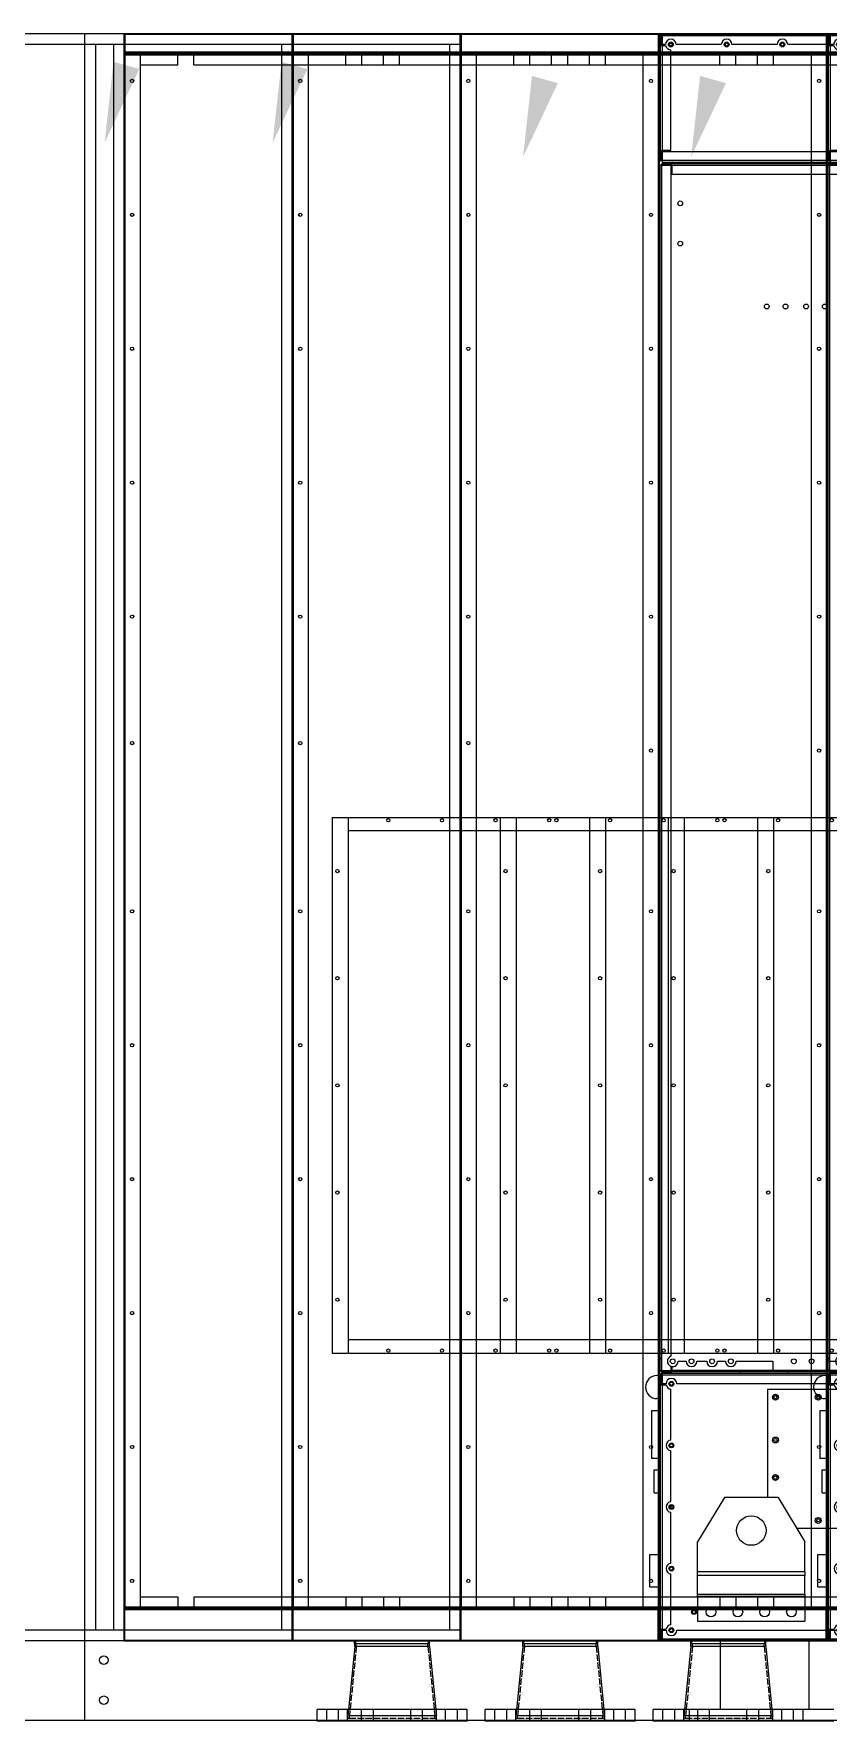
# Model space of a CAD drawing. Header units: millimetres. Extents: x -662372 to 32037, y -140374 to 23117.
# Drawn here: x -655040 to -653558, y -134649 to -131499 of the extents above; entities that cross this region are included whole.
import ezdxf

# ---------------------------------------------------------------- set-up
doc = ezdxf.new("R2010")
doc.units = ezdxf.units.MM
doc.linetypes.add('DASHED', pattern=[15, 12, -3])
doc.linetypes.add('HIDDEN', pattern=[0.375, 0.25, -0.125])
doc.layers.add('냉각탑_dim', color=1, linetype='Continuous')
doc.layers.add('숨은선', color=5, linetype='HIDDEN')

# ---------------------------------------------------------------- blocks, each defined once
blk = doc.blocks.new('A$C42073BE0')
for p, q in [((0, 998), (0, 0)), ((0, 998), (36, 998)), ((36, 998), (36, 0)), ((0, 0), (36, 0))]:
    blk.add_line(p, q)
at = {"layer": '숨은선', "ltscale": 4}
for p, q in [((1.6, 996.4), (34.4, 996.4)), ((1.6, 996.4), (1.6, 0)), ((34.4, 996.4), (34.4, 0)), ((1.6, 1.6), (34.4, 1.6))]:
    blk.add_line(p, q, dxfattribs=at)
blk = doc.blocks.new('1')
at = {"lineweight": 20}
for p, q in [((12222.5, 12904.6), (11522.5, 12904.6)), ((11522.5, 9904.6), (11522.5, 12904.6)), ((12222.5, 12884.6), (11522.5, 12884.6)), ((11542.5, 9924.6), (11542.5, 12884.6)), ((12202.5, 12884.6), (12202.5, 9924.6)), ((12222.5, 12866.6), (12222.5, 9966.6)), ((12222.5, 12866.6), (13220.5, 12866.6)), ((13220.5, 12866.6), (13220.5, 9966.6)), ((12610.5, 11441.6), (12610.5, 10441.6)), ((12610.5, 11441.6), (13120.5, 11441.6)), ((12640.5, 11441.6), (12640.5, 10441.6)), ((13090.5, 11441.6), (13090.5, 10441.6)), ((13120.5, 11441.6), (13120.5, 10441.6)), ((13090.5, 11416.6), (12640.5, 11416.6)), ((13090.5, 10466.6), (12640.5, 10466.6)), ((12610.5, 10441.6), (13120.5, 10441.6)), ((12252.5, 9986.6), (12252.5, 9966.6)), ((13090.5, 9986.6), (13090.5, 9966.6)), ((13190.5, 9986.6), (13190.5, 9966.6)), ((12222.5, 9966.6), (13220.5, 9966.6)), ((12222.5, 9924.6), (11522.5, 9924.6)), ((12222.5, 9904.6), (11522.5, 9904.6)), ((13330.5, 9904.6), (13495.7, 9904.6))]:
    blk.add_line(p, q, dxfattribs=at)
at = {"color": 0, "lineweight": 20}
for p, q in [((13222.5, 12904.6), (12222.5, 12904.6)), ((12222.5, 9904.6), (12222.5, 12904.6)), ((13226.1, 12904.6), (13222.5, 12904.6)), ((11522.5, 9756.3), (11522.5, 9904.6)), ((13226, 9904.6), (12222.5, 9904.6)), ((13226, 9904.6), (13222.5, 9904.6)), ((18822.5, 9756.3), (11522.5, 9756.3))]:
    blk.add_line(p, q, dxfattribs=at)
at = {"color": 7, "lineweight": 20, "ltscale": 0.001111}
for p, q in [((13224.5, 12901.1), (13222.5, 12901.1)), ((13226, 12884.6), (13226, 12882.6)), ((13222.5, 12668.1), (13224.5, 12668.1)), ((13226, 12686.6), (13226, 12684.6)), ((13224.5, 10401.1), (13222.5, 10401.1)), ((13372, 10404.6), (13372, 10406.6)), ((13461.1, 10404.6), (13461.1, 10406.6)), ((13226, 10384.6), (13226, 10382.6)), ((13226, 9926.6), (13226, 9924.6)), ((13222.5, 9908.1), (13224.5, 9908.1))]:
    blk.add_line(p, q, dxfattribs=at)
at = {"color": 7, "lineweight": 20, "ltscale": 0.010278}
for p, q in [((13222.5, 12901.1), (13222.5, 12882.6)), ((13224.5, 12882.6), (13224.5, 12901.1)), ((13222.5, 12686.6), (13222.5, 12668.1)), ((13224.5, 12668.1), (13224.5, 12686.6)), ((13244.1, 12662.6), (13225.6, 12662.6)), ((13225.6, 12661), (13244.1, 12661)), ((13225.6, 12659.5), (13244.1, 12659.5)), ((13222.5, 10401.1), (13222.5, 10382.6)), ((13224.5, 10382.6), (13224.5, 10401.1)), ((13244.1, 10408.2), (13225.6, 10408.2)), ((13225.6, 10406.6), (13244.1, 10406.6)), ((13222.5, 9926.6), (13222.5, 9908.1)), ((13224.5, 9908.1), (13224.5, 9926.6))]:
    blk.add_line(p, q, dxfattribs=at)
at = {"color": 7, "lineweight": 20, "ltscale": 0.000833333}
for p, q in [((13226, 12901.1), (13224.5, 12901.1)), ((13226, 12668.1), (13224.5, 12668.1)), ((13225.6, 12659.5), (13225.6, 12661)), ((13226, 10401.1), (13224.5, 10401.1)), ((13225.6, 10409.7), (13225.6, 10408.2)), ((13226, 9908.1), (13224.5, 9908.1))]:
    blk.add_line(p, q, dxfattribs=at)
at = {"color": 7, "lineweight": 20}
for p, q in [((13226, 12904.6), (15319, 12904.6)), ((13226, 12901.1), (15319, 12901.1)), ((15319, 12664.6), (13226, 12664.6)), ((13222.5, 10409.7), (13222.5, 12659.5)), ((13225.6, 10409.7), (13225.6, 12659.5)), ((13242.5, 12659.5), (13242.5, 10436)), ((13244.1, 12662.6), (14250.9, 12662.6)), ((13244.1, 12659.5), (14250.9, 12659.5)), ((13244.1, 12642.6), (14250.9, 12642.6)), ((13226, 10404.6), (15319, 10404.6)), ((13226, 10401.1), (15319, 10401.1)), ((14250.9, 10406.6), (13244.1, 10406.6)), ((15291.5, 10384.6), (13253.5, 10384.6)), ((15319, 9904.6), (13226, 9904.6)), ((15319, 9904.6), (13226, 9904.6))]:
    blk.add_line(p, q, dxfattribs=at)
at = {"color": 7, "lineweight": 20, "ltscale": 0.001944}
for p, q in [((13226, 12901.1), (13226, 12904.6)), ((13222.5, 12882.6), (13226, 12882.6)), ((13222.5, 12686.6), (13226, 12686.6)), ((13226, 12668.1), (13226, 12664.6)), ((13226, 10401.1), (13226, 10404.6)), ((13222.5, 10382.6), (13226, 10382.6)), ((13222.5, 9926.6), (13226, 9926.6)), ((13226, 9908.1), (13226, 9904.6))]:
    blk.add_line(p, q, dxfattribs=at)
at = {"color": 7, "lineweight": 20, "ltscale": 0.009167}
for p, q in [((13226, 12901.1), (13226, 12884.6)), ((13242.5, 12686.6), (13226, 12686.6)), ((13226, 12684.6), (13226, 12668.1)), ((13226, 10401.1), (13226, 10384.6)), ((13226, 9924.6), (13226, 9908.1))]:
    blk.add_line(p, q, dxfattribs=at)
at = {"color": 7, "lineweight": 20, "ltscale": 0.003611}
blk.add_line((13232.5, 12884.6), (13226, 12884.6), dxfattribs=at)
at = {"color": 7, "lineweight": 20, "ltscale": 0.046667}
for p, q in [((13336.5, 12884.6), (13252.5, 12884.6)), ((13440.5, 12884.6), (13356.5, 12884.6))]:
    blk.add_line(p, q, dxfattribs=at)
at = {"color": 7, "lineweight": 20, "ltscale": 0.048333}
blk.add_line((13547.5, 12884.6), (13460.5, 12884.6), dxfattribs=at)
at = {"color": 5, "lineweight": 20}
for p, q in [((12252.5, 12866.6), (12252.5, 9966.6)), ((12322.5, 12846.6), (12322.5, 12866.6)), ((12322.5, 12865), (12352.5, 12865)), ((12352.5, 12846.6), (12352.5, 12866.6)), ((12706.5, 12846.6), (12706.5, 12866.6)), ((12706.5, 12865), (12736.5, 12865)), ((12736.5, 12846.6), (12736.5, 12866.6)), ((13090.5, 12846.6), (13090.5, 12866.6)), ((13090.5, 12865), (13120.5, 12865)), ((13120.5, 12846.6), (13120.5, 12866.6)), ((13190.5, 12866.6), (13190.5, 9966.6)), ((12252.5, 12846.6), (12322.5, 12846.6)), ((12252.5, 12846.6), (12322.5, 12846.6)), ((12352.5, 12846.6), (12706.5, 12846.6)), ((12736.5, 12846.6), (13090.5, 12846.6)), ((13120.5, 12846.6), (13190.5, 12846.6)), ((12252.5, 9986.6), (12322.5, 9986.6)), ((12252.5, 9986.6), (12322.5, 9986.6)), ((12322.5, 9986.6), (12322.5, 9966.6)), ((12352.5, 9986.6), (12706.5, 9986.6)), ((12352.5, 9986.6), (12352.5, 9966.6)), ((12706.5, 9986.6), (12706.5, 9966.6)), ((12736.5, 9986.6), (13090.5, 9986.6)), ((12736.5, 9986.6), (12736.5, 9966.6)), ((13120.5, 9986.6), (13190.5, 9986.6)), ((13120.5, 9986.6), (13120.5, 9966.6)), ((12322.5, 9968.2), (12352.5, 9968.2)), ((12706.5, 9968.2), (12736.5, 9968.2)), ((13090.5, 9968.2), (13120.5, 9968.2))]:
    blk.add_line(p, q, dxfattribs=at)
at = {"color": 7, "lineweight": 20, "ltscale": 0.108889}
for p, q in [((13222.5, 12882.6), (13222.5, 12686.6)), ((13226, 12882.6), (13226, 12686.6))]:
    blk.add_line(p, q, dxfattribs=at)
at = {"color": 7, "lineweight": 20, "ltscale": 0.003723}
blk.add_line((13226, 12882.6), (13232.7, 12882.6), dxfattribs=at)
at = {"color": 7, "lineweight": 20, "ltscale": 0.104444}
blk.add_line((13242.5, 12686.6), (13242.5, 12874.6), dxfattribs=at)
at = {"color": 7, "lineweight": 20, "ltscale": 0.309167}
for p, q in [((13226, 12684.6), (13782.5, 12684.6)), ((13782.5, 12668.1), (13226, 12668.1)), ((13782.5, 9908.1), (13226, 9908.1))]:
    blk.add_line(p, q, dxfattribs=at)
at = {"color": 7, "lineweight": 20, "ltscale": 0.001722}
for p, q in [((13225.6, 12659.5), (13222.5, 12659.5)), ((13244.1, 12659.5), (13244.1, 12662.6)), ((13225.6, 10409.7), (13222.5, 10409.7)), ((13244.1, 10409.7), (13244.1, 10406.6))]:
    blk.add_line(p, q, dxfattribs=at)
at = {"color": 7, "lineweight": 20, "ltscale": 0.000888889}
for p, q in [((13225.6, 12662.6), (13225.6, 12661)), ((13225.6, 10408.2), (13225.6, 10406.6)), ((13244.1, 10409.7), (13242.5, 10409.7))]:
    blk.add_line(p, q, dxfattribs=at)
at = {"color": 7, "lineweight": 20, "ltscale": 0.009389}
for p, q in [((13242.5, 12659.5), (13225.6, 12659.5)), ((13244.1, 12659.5), (13244.1, 12642.6)), ((13432.5, 10426.6), (13432.5, 10409.7)), ((13532.5, 10426.6), (13532.5, 10409.7)), ((13225.6, 10409.7), (13242.5, 10409.7))]:
    blk.add_line(p, q, dxfattribs=at)
at = {"color": 7, "lineweight": 20, "ltscale": 0.000888888}
for p, q in [((13242.5, 12659.5), (13244.1, 12659.5)), ((13244.1, 10409.7), (13242.5, 10409.7))]:
    blk.add_line(p, q, dxfattribs=at)
at = {"color": 7, "lineweight": 20, "ltscale": 0.011818}
blk.add_line((13222.5, 10433.4), (13220.6, 10412.2), dxfattribs=at)
at = {"color": 7, "lineweight": 20, "ltscale": 0.008333}
for p, q in [((13256, 10426.6), (13271, 10426.6)), ((13329.4, 10426.6), (13344.4, 10426.6))]:
    blk.add_line(p, q, dxfattribs=at)
at = {"color": 7, "lineweight": 20, "ltscale": 0.010222}
blk.add_line((13291, 10426.6), (13309.4, 10426.6), dxfattribs=at)
at = {"color": 7, "lineweight": 20, "ltscale": 0.037841}
blk.add_line((13364.4, 10426.6), (13432.5, 10426.6), dxfattribs=at)
at = {"color": 7, "lineweight": 20, "ltscale": 0.106316}
blk.add_line((13532.5, 10426.6), (13723.9, 10426.6), dxfattribs=at)
at = {"color": 7, "lineweight": 20, "ltscale": 0.003333}
for p, q in [((13222.5, 10399.8), (13216.5, 10399.8)), ((13222.5, 10357.1), (13216.5, 10357.1))]:
    blk.add_line(p, q, dxfattribs=at)
at = {"color": 7, "lineweight": 20, "ltscale": 0.001034}
blk.add_line((13220.6, 10412.2), (13222.5, 10412), dxfattribs=at)
at = {"color": 7, "lineweight": 20, "ltscale": 0.004182}
blk.add_line((13242.5, 10417.3), (13242.5, 10409.7), dxfattribs=at)
at = {"color": 7, "lineweight": 20, "ltscale": 0.003933}
blk.add_line((13244.1, 10416.8), (13244.1, 10409.7), dxfattribs=at)
at = {"color": 7, "lineweight": 20, "ltscale": 0.104667}
blk.add_line((13432.5, 10409.7), (13244.1, 10409.7), dxfattribs=at)
at = {"color": 7, "lineweight": 20, "ltscale": 0.055556}
blk.add_line((13532.5, 10409.7), (13432.5, 10409.7), dxfattribs=at)
at = {"color": 7, "lineweight": 20, "ltscale": 0.238889}
blk.add_line((13962.5, 10409.7), (13532.5, 10409.7), dxfattribs=at)
at = {"color": 7, "lineweight": 20, "ltscale": 0.253333}
for p, q in [((13222.5, 10382.6), (13222.5, 9926.6)), ((13226, 10382.6), (13226, 9926.6))]:
    blk.add_line(p, q, dxfattribs=at)
at = {"color": 7, "lineweight": 20, "ltscale": 0.004167}
for p, q in [((13233.5, 10384.6), (13226, 10384.6)), ((13226, 9924.6), (13233.5, 9924.6))]:
    blk.add_line(p, q, dxfattribs=at)
at = {"color": 7, "lineweight": 20, "ltscale": 0.004279}
for p, q in [((13226, 10382.6), (13233.7, 10382.6)), ((13226, 9926.6), (13233.7, 9926.6))]:
    blk.add_line(p, q, dxfattribs=at)
at = {"color": 7, "lineweight": 20, "ltscale": 0.052833}
for p, q in [((13242.5, 10279.6), (13242.5, 10374.7)), ((13242.5, 10164.6), (13242.5, 10259.7)), ((13242.5, 10049.6), (13242.5, 10144.7)), ((13242.5, 9934.6), (13242.5, 10029.7))]:
    blk.add_line(p, q, dxfattribs=at)
at = {"color": 7, "lineweight": 20, "ltscale": 0.144444}
for p, q in [((13422.5, 10374.6), (13682.5, 10374.6)), ((13422.5, 10374.6), (13422.5, 10172.6)), ((13682.5, 10114.6), (13477.4, 10114.6))]:
    blk.add_line(p, q, dxfattribs=at)
at = {"color": 7, "lineweight": 20, "ltscale": 0.02475}
for p, q in [((13206.5, 10334.2), (13206.5, 10289.6)), ((13206.5, 10289.6), (13206.5, 10245.1))]:
    blk.add_line(p, q, dxfattribs=at)
at = {"color": 7, "lineweight": 20, "ltscale": 0.008889}
for p, q in [((13222.5, 10334.2), (13206.5, 10334.2)), ((13222.5, 10245.1), (13206.5, 10245.1))]:
    blk.add_line(p, q, dxfattribs=at)
at = {"color": 7, "lineweight": 20, "ltscale": 0.011861}
blk.add_line((13211.3, 10181.3), (13211.3, 10224), dxfattribs=at)
at = {"color": 7, "lineweight": 20, "ltscale": 0.006222}
for p, q in [((13211.3, 10224), (13222.5, 10224)), ((13211.3, 10181.3), (13222.5, 10181.3))]:
    blk.add_line(p, q, dxfattribs=at)
at = {"color": 7, "lineweight": 20, "ltscale": 0.003143}
blk.add_line((13242.5, 10157.5), (13242.5, 10151.8), dxfattribs=at)
at = {"color": 7, "lineweight": 20, "ltscale": 0.053832}
blk.add_line((13342.5, 10172.6), (13292.5, 10089.6), dxfattribs=at)
at = {"color": 7, "lineweight": 20, "ltscale": 0.044444}
blk.add_line((13442.5, 10172.6), (13342.5, 10172.6), dxfattribs=at)
at = {"color": 7, "lineweight": 20, "ltscale": 0.016214}
blk.add_line((13442.5, 10172.6), (13492.5, 10089.6), dxfattribs=at)
at = {"color": 7, "lineweight": 20, "ltscale": 0.031187}
for p, q in [((13292.5, 10033.5), (13292.5, 10089.6)), ((13492.5, 10033.5), (13492.5, 10089.6))]:
    blk.add_line(p, q, dxfattribs=at)
at = {"color": 7, "lineweight": 20, "ltscale": 0.016806}
for p, q in [((13203.3, 10035.7), (13203.3, 10065.9)), ((13203.3, 10005.4), (13203.3, 10035.7))]:
    blk.add_line(p, q, dxfattribs=at)
at = {"color": 7, "lineweight": 20, "ltscale": 0.010667}
for p, q in [((13203.3, 10065.9), (13222.5, 10065.9)), ((13203.3, 10005.4), (13222.5, 10005.4))]:
    blk.add_line(p, q, dxfattribs=at)
at = {"color": 7, "lineweight": 20, "ltscale": 0.003919}
for p, q in [((13292.5, 10026.5), (13292.5, 10033.5)), ((13492.5, 10033.5), (13492.5, 10026.5))]:
    blk.add_line(p, q, dxfattribs=at)
at = {"color": 7, "lineweight": 20, "ltscale": 0.111111}
for p, q in [((13492.5, 10033.5), (13292.5, 10033.5)), ((13492.5, 10026.5), (13292.5, 10026.5)), ((13492.5, 9991.3), (13292.5, 9991.3)), ((13492.5, 9987.8), (13292.5, 9987.8)), ((13292.5, 9941.6), (13492.5, 9941.6))]:
    blk.add_line(p, q, dxfattribs=at)
at = {"color": 7, "lineweight": 20, "ltscale": 0.019545}
for p, q in [((13292.5, 9991.3), (13292.5, 10026.5)), ((13492.5, 9991.3), (13492.5, 10026.5))]:
    blk.add_line(p, q, dxfattribs=at)
at = {"color": 7, "lineweight": 20, "ltscale": 0.001959}
for p, q in [((13292.5, 9987.8), (13292.5, 9991.3)), ((13492.5, 9991.3), (13492.5, 9987.8))]:
    blk.add_line(p, q, dxfattribs=at)
at = {"color": 7, "lineweight": 20, "ltscale": 0.025612}
for p, q in [((13292.5, 9987.8), (13292.5, 9941.6)), ((13492.5, 9987.8), (13492.5, 9941.6))]:
    blk.add_line(p, q, dxfattribs=at)
for p, q in [((12222.5, 9922.6), (12222.5, 9964.6)), ((12222.5, 9964.6), (13220.5, 9964.6)), ((12222.5, 9904.6), (12222.5, 9964.6)), ((13220.5, 9904.6), (13220.5, 9964.6)), ((12222.5, 9904.6), (13220.5, 9904.6))]:
    blk.add_line(p, q)
at = {"color": 7, "lineweight": 20, "ltscale": 0.277222}
blk.add_line((13253.5, 9924.6), (13752.5, 9924.6), dxfattribs=at)
at = {"color": 7, "lineweight": 13}
for p, q in [((12652.7, 9894.3), (12641.1, 9776.6)), ((12652.6, 9899.3), (12652.6, 9904.6)), ((12792.4, 9899.3), (12661.2, 9899.3)), ((12792.4, 9894.3), (12661.2, 9894.3)), ((12792.4, 9899.3), (12792.4, 9904.6)), ((12792.4, 9894.3), (12803.9, 9776.6)), ((12862.5, 9776.6), (12582.5, 9776.6)), ((12862.5, 9754.6), (12582.5, 9754.6))]:
    blk.add_line(p, q, dxfattribs=at)
at = {"color": 7, "linetype": 'DASHED', "lineweight": 13}
for p, q in [((12655.7, 9894.2), (12642.9, 9764.5)), ((12783.8, 9894.3), (12652.7, 9894.3)), ((12654.6, 9899.3), (12654.6, 9904.6)), ((12789.4, 9894.2), (12655.7, 9894.2)), ((12789.4, 9894.2), (12802.1, 9764.5)), ((12790.4, 9899.3), (12790.4, 9904.6)), ((12805.1, 9764.6), (12639.9, 9764.6)), ((12792.4, 9764.5), (12642.9, 9764.5)), ((12805.1, 9759.6), (12650, 9759.6)), ((12802.1, 9764.5), (12652.7, 9764.5))]:
    blk.add_line(p, q, dxfattribs=at)
at = {"color": 7, "lineweight": 13, "ltscale": 0.436875}
for p, q in [((12722.5, 9899.3), (12652.6, 9899.3)), ((12792.4, 9899.3), (12722.5, 9899.3))]:
    blk.add_line(p, q, dxfattribs=at)
at = {"color": 7, "lineweight": 13, "ltscale": 0.053443}
for p, q in [((12661.2, 9899.3), (12652.7, 9899.3)), ((12661.2, 9894.3), (12652.7, 9894.3))]:
    blk.add_line(p, q, dxfattribs=at)
at = {"color": 7, "lineweight": 13, "ltscale": 0.03125}
for p, q in [((12652.7, 9894.3), (12652.7, 9899.3)), ((12792.4, 9894.3), (12792.4, 9899.3))]:
    blk.add_line(p, q, dxfattribs=at)
at = {"color": 7, "linetype": 'DASHED', "lineweight": 13, "ltscale": 0.032169}
for p, q in [((12655.7, 9894.2), (12655.7, 9899.3)), ((12789.4, 9894.2), (12789.4, 9899.3))]:
    blk.add_line(p, q, dxfattribs=at)
at = {"color": 7, "linetype": 'DASHED', "lineweight": 13, "ltscale": 0.053443}
blk.add_line((12792.4, 9894.3), (12783.8, 9894.3), dxfattribs=at)
at = {"color": 7, "lineweight": 20, "ltscale": 0.071111}
for p, q in [((13334.7, 9904.6), (13334.7, 9776.6)), ((13499.9, 9904.6), (13499.9, 9776.6))]:
    blk.add_line(p, q, dxfattribs=at)
at = {"color": 7, "lineweight": 13, "ltscale": 0.1375}
for p, q in [((12582.5, 9754.6), (12582.5, 9776.6)), ((12862.5, 9754.6), (12862.5, 9776.6))]:
    blk.add_line(p, q, dxfattribs=at)
at = {"color": 7, "linetype": 'DASHED', "lineweight": 13, "ltscale": 0.1375}
for p, q in [((12600.7, 9754.6), (12600.7, 9776.6)), ((12622.7, 9754.6), (12622.7, 9776.6)), ((12639.5, 9754.6), (12639.5, 9776.6)), ((12665.6, 9754.6), (12665.6, 9776.6)), ((12687.6, 9754.6), (12687.6, 9776.6)), ((12757.4, 9754.6), (12757.4, 9776.6)), ((12779.4, 9754.6), (12779.4, 9776.6)), ((12805.5, 9754.6), (12805.5, 9776.6)), ((12822.4, 9754.6), (12822.4, 9776.6)), ((12844.4, 9754.6), (12844.4, 9776.6))]:
    blk.add_line(p, q, dxfattribs=at)
at = {"color": 7, "linetype": 'DASHED', "lineweight": 13, "ltscale": 0.075362}
for p, q in [((12641.1, 9776.6), (12639.9, 9764.6)), ((12803.9, 9776.6), (12805.1, 9764.6))]:
    blk.add_line(p, q, dxfattribs=at)
at = {"color": 7, "lineweight": 20, "ltscale": 0.149635}
for p, q in [((13546.7, 9776.6), (13277.3, 9776.6)), ((13546.7, 9754.6), (13277.3, 9754.6))]:
    blk.add_line(p, q, dxfattribs=at)
at = {"color": 7, "lineweight": 20, "ltscale": 0.012222}
blk.add_line((13277.3, 9754.6), (13277.3, 9776.6), dxfattribs=at)
at = {"color": 7, "linetype": 'DASHED', "lineweight": 13, "ltscale": 0.03125}
for p, q in [((12639.9, 9759.6), (12639.9, 9764.6)), ((12805.1, 9759.6), (12805.1, 9764.6))]:
    blk.add_line(p, q, dxfattribs=at)
at = {"color": 7, "linetype": 'DASHED', "lineweight": 13, "ltscale": 0.063198}
blk.add_line((12650, 9759.6), (12639.9, 9759.6), dxfattribs=at)
at = {"color": 7, "linetype": 'DASHED', "lineweight": 13, "ltscale": 0.030331}
for p, q in [((12642.9, 9759.6), (12642.9, 9764.5)), ((12802.1, 9759.6), (12802.1, 9764.5))]:
    blk.add_line(p, q, dxfattribs=at)
at = {"color": 7, "lineweight": 20}
for centre, radius in [((13242.5, 12884.6), 4.5), ((13242.5, 12884.6), 3), ((13346.5, 12884.6), 4.5), ((13346.5, 12884.6), 3), ((13450.5, 12884.6), 4.5), ((13450.5, 12884.6), 3), ((13260, 12588), 4.5), ((13260, 12513), 4.5), ((13421.4, 12395.6), 4.5), ((13456.4, 12395.6), 4.5), ((13494.8, 12395.6), 4.5), ((13529.8, 12395.6), 4.5), ((13246, 10426.6), 4.5), ((13281, 10426.6), 4.5), ((13319.4, 10426.6), 4.5), ((13354.4, 10426.6), 4.5), ((13471.8, 10426.6), 4.5), ((13505, 10426.6), 4.5), ((13243.5, 10384.6), 4.5), ((13243.5, 10384.6), 3), ((13437.5, 10359.6), 5.5), ((13517.5, 10359.6), 5.5), ((13437.5, 10359.6), 3), ((13517.5, 10359.6), 3), ((13243.5, 10269.6), 4.5), ((13243.5, 10269.6), 3), ((13437.5, 10279.6), 5.5), ((13437.5, 10279.6), 3), ((13437.5, 10209.6), 5.5), ((13437.5, 10209.6), 3), ((13243.5, 10154.6), 4.5), ((13243.5, 10154.6), 3), ((13392.5, 10110.6), 27.5), ((13517.5, 10129.6), 5.5), ((13517.5, 10129.6), 3), ((13243.5, 10039.6), 4.5), ((13243.5, 10039.6), 3), ((13285.5, 9958.6), 4.5), ((13285.5, 9958.6), 3), ((13317.5, 9958.6), 9), ((13367.5, 9958.6), 9), ((13417.5, 9958.6), 9), ((13467.5, 9958.6), 9), ((13243.5, 9924.6), 4.5), ((13243.5, 9924.6), 3)]:
    blk.add_circle(centre, radius, dxfattribs=at)
at = {"lineweight": 20}
for centre, radius in [((12237.5, 12816.6), 3), ((13205.5, 12816.6), 3), ((12237.5, 12566.6), 3), ((13205.5, 12566.6), 3), ((12237.5, 12316.6), 3), ((13205.5, 12316.6), 3), ((12237.5, 12066.6), 3), ((13205.5, 12066.6), 3), ((12237.5, 11816.6), 3), ((13205.5, 11816.6), 3), ((12237.5, 11580.6), 3), ((13205.5, 11566.6), 3), ((12715.5, 11436.6), 3), ((12815.5, 11436.6), 3), ((12915.5, 11436.6), 3), ((13015.5, 11436.6), 3), ((12620.5, 11341.6), 3), ((13110.5, 11341.6), 3), ((12237.5, 11266.6), 3), ((13205.5, 11266.6), 3), ((12620.5, 11141.6), 3), ((13110.5, 11141.6), 3), ((12237.5, 11016.6), 3), ((13205.5, 11016.6), 3), ((12620.5, 10941.6), 3), ((13110.5, 10941.6), 3), ((12237.5, 10766.6), 3), ((12620.5, 10741.6), 3), ((13110.5, 10741.6), 3), ((13205.5, 10766.6), 3), ((12620.5, 10541.6), 3), ((13110.5, 10541.6), 3), ((12237.5, 10516.6), 3), ((13205.5, 10516.6), 3), ((12715.5, 10446.6), 3), ((12815.5, 10446.6), 3), ((12915.5, 10446.6), 3), ((13015.5, 10446.6), 3), ((12237.5, 10266.6), 3), ((13205.5, 10266.6), 3), ((12237.5, 10016.6), 3), ((13205.5, 10016.6), 3), ((11557.5, 9868.8), 8), ((11557.5, 9793.8), 8)]:
    blk.add_circle(centre, radius, dxfattribs=at)
at = {"color": 7, "lineweight": 20}
for centre, radius, start, end in [((13226.1, 12901), 3.6, 91.5918, 178.4088), ((13226.1, 12901), 1.6, 93.5833, 176.4167), ((13226.1, 12901), 3.6, 90, 90.2418), ((13242.5, 12884.6), 10, 0, 180), ((13346.5, 12884.6), 10, 0, 180), ((13450.5, 12884.6), 10, 0, 180), ((13242.5, 12884.6), 10, 191.5372, 270), ((13246, 10426.6), 10, 110.4057, 249.5943), ((13246, 10426.6), 10, 259.1251, 0), ((13281, 10426.6), 10, 180, 0), ((13319.4, 10426.6), 10, 180, 0), ((13354.4, 10426.6), 10, 180, 0), ((13216.5, 10378.4), 21.4, 90, 270), ((13226, 10410.1), 3.5, 175, 263.6565), ((13226, 10401.1), 3.5, 90, 180), ((13226, 10410.1), 1.5, 195.4662, 255.061), ((13226, 10401.1), 1.5, 90, 180), ((13261, 10401.1), 3.5, 89.755, 90), ((13243.5, 10384.6), 10, 0, 180), ((13243.5, 10384.6), 10, 191.537, 264.2608), ((13243.5, 10269.6), 10, 95.7392, 264.2608), ((13243.5, 10154.6), 10, 95.7392, 264.2608), ((13243.5, 10039.6), 10, 95.7392, 264.2608), ((13243.5, 9924.6), 10, 180, 0), ((13243.5, 9924.6), 10, 95.7392, 168.463), ((13226, 9908.1), 3.5, 180, 270), ((13226, 9908.1), 1.5, 180, 270)]:
    blk.add_arc(centre, radius, start, end, dxfattribs=at)
at = {"layer": '냉각탑_dim', "lineweight": -3}
for points in [[(11937.3, 12838.8), (11872.5, 12701.3), (11889.2, 12852.4)], [(13031.6, 12812.4), (12966.8, 12674.8), (12983.4, 12826)]]:
    blk.add_solid(points, dxfattribs=at)
at = {"layer": '숨은선', "lineweight": 20, "ltscale": 4}
for p, q in [((12224.1, 12866.6), (12224.1, 9968.2)), ((12224.1, 12865), (12706.5, 12865)), ((12736.5, 12865), (13090.5, 12865)), ((13120.5, 12865), (13220.5, 12865)), ((13218.9, 12866.6), (13218.9, 9968.2)), ((12224.1, 9968.2), (12322.5, 9968.2)), ((12252.5, 9968.2), (12706.5, 9968.2)), ((12736.5, 9968.2), (13090.5, 9968.2)), ((13120.5, 9968.2), (13220.5, 9968.2))]:
    blk.add_line(p, q, dxfattribs=at)
at = {"layer": '숨은선', "ltscale": 4}
for p, q in [((12224.1, 9906.2), (12224.1, 9963)), ((12224.1, 9963), (13218.9, 9963)), ((13218.9, 9906.2), (13218.9, 9963)), ((12224.1, 9906.2), (13218.9, 9906.2)), ((12242.5, 9904.6), (12242.5, 9906.2)), ((12641.5, 9904.6), (12641.5, 9906.2)), ((13200.5, 9904.6), (13200.5, 9906.2))]:
    blk.add_line(p, q, dxfattribs=at)
at = {"color": 2, "lineweight": 20, "rotation": 270}
blk.add_blockref('A$C42073BE0', (12222.5, 12904.6), dxfattribs=at)

msp = doc.modelspace()

# ---------------------------------------------------------------- block references
at = {"lineweight": 5}
for p in [(-667094.5, -144403.9), (-666780.9, -144403.9), (-666467.4, -144403.9)]:
    msp.add_blockref('1', p, dxfattribs=at)

doc.saveas('drawing.dxf')
